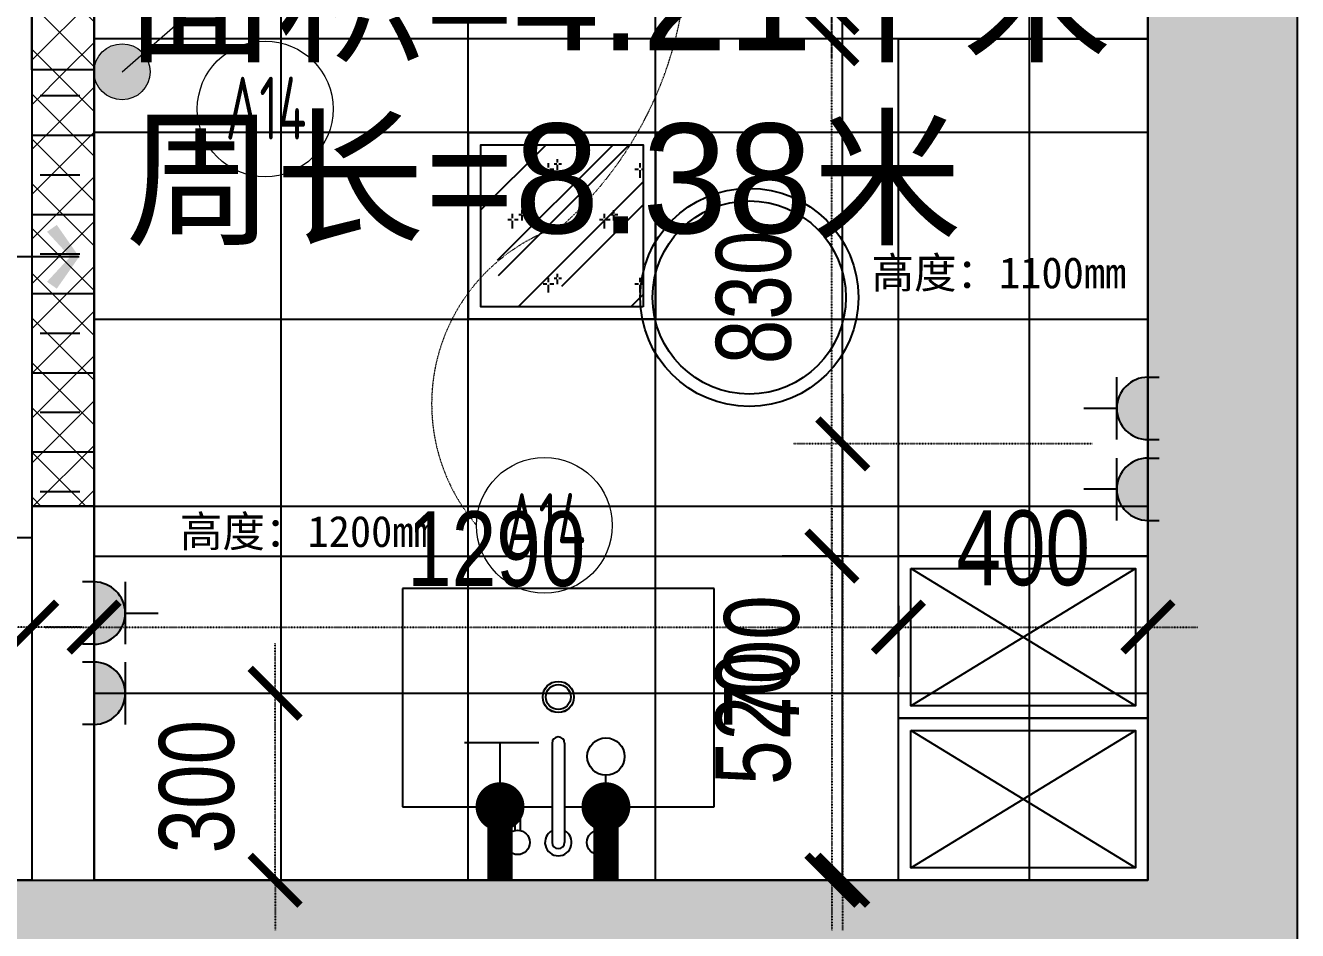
# Model space of a CAD drawing. Header units: millimetres. Extents: x -23568 to 99064, y -162914 to -58422.
# Drawn here: x 30837 to 32877, y -155327 to -153875 of the extents above; entities that cross this region are included whole.
import ezdxf
from ezdxf.enums import TextEntityAlignment as Align

# ---------------------------------------------------------------- set-up
doc = ezdxf.new("R2010")
doc.units = ezdxf.units.MM
doc.header["$LTSCALE"] = 0.01
doc.linetypes.add('ACAD_ISO03W100', pattern=[30, 12, -18])
for name, color, linetype in [('09-天花灯具', 53, 'Continuous'), ('FC-【地面材质】', 250, 'Continuous'), ('FF-FURN【平面家具】', 51, 'Continuous'), ('layer 1', 7, 'Continuous'), ('LG-【灯具】', 22, 'Continuous'), ('M-【门】', 63, 'Continuous'), ('RC-FIN【天花造型】', 30, 'Continuous'), ('X▲【插座定位】', 30, 'Continuous'), ('布局图框', 1, 'Continuous'), ('水路图', 126, 'Continuous'), ('给排水', 251, 'Continuous')]:
    doc.layers.add(name, color=color, linetype=linetype)
for name, color, linetype, lineweight in [('FF-Dim【平面家具尺】', 44, 'Continuous', 0), ('Q◆【 新建墙体填充】', 51, 'Continuous', 0), ('X▲【平面开关】', 31, 'Continuous', 0)]:
    doc.layers.add(name, color=color, linetype=linetype, lineweight=lineweight)
doc.styles.add('CCD_DIM', font='ARCHS.SHX', dxfattribs={"width": 0.7})
doc.styles.add('DIM_FONT', font='SIMPLEX.shx', dxfattribs={"width": 0.8})
doc.styles.get("Standard").update_dxf_attribs({"font": 'arial.ttf'})
doc.styles.add('宋体', font='')
doc.styles.add('尺寸', font='')
doc.styles.add('英文字体', font='stylu.ttf', dxfattribs={"width": 0.8})
doc.styles.get('宋体').set_extended_font_data('SimSun')
doc.styles.get('尺寸').set_extended_font_data('SimSun')
doc.dimstyles.new('t-60', dxfattribs={"dimscale": 80, "dimtxt": 2.3, "dimasz": 1, "dimexe": 1, "dimexo": 1, "dimgap": 0.5, "dimtad": 0, "dimdec": 0, "dimrnd": 5, "dimzin": 0, "dimdsep": 46, "dimtxsty": '英文字体', "dimblk": 'ARCHTICK', "dimcen": 0.09, "dimdle": 1, "dimclrd": 8, "dimclre": 8, "dimclrt": 2, "dimadec": 0, "dimazin": 0, "dimtfac": 1, "dimtdec": 0, "dimtix": 1, "dimtmove": 2, "dimatfit": 2, "dimldrblk": 'DOT', "dimfxl": 0, "dimtvp": 1, "dimtolj": 1, "dimtzin": 0, "dimarcsym": 0})
doc.dimstyles.new('尺寸标注1：60', dxfattribs={"dimscale": 60, "dimtxt": 2, "dimasz": 1, "dimexe": 2, "dimexo": 2, "dimgap": 0.6, "dimtad": 1, "dimdec": 0, "dimdsep": 46, "dimtxsty": '宋体', "dimblk": 'WS-cj', "dimcen": 1, "dimclrd": 44, "dimclre": 44, "dimclrt": 2, "dimadec": 0, "dimazin": 2, "dimtfac": 1, "dimtdec": 4, "dimtix": 1, "dimtmove": 2, "dimatfit": 3, "dimldrblk": 'CCD_Leader_Arrow', "dimfxl": 0, "dimtolj": 1, "dimarcsym": 0})
pattern_1 = [(0, (30947.48, -155246.16), (0, 300), []), (90, (30947.48, -155246.16), (-300, 2e-14), [])]

# ---------------------------------------------------------------- blocks, each defined once
blk = doc.blocks.new('werrrrrr')
at = {"color": 4}
for p, q in [((79297.3, -104523.9), (78947.3, -104523.9)), ((78947.3, -104523.9), (78947.3, -105023.9)), ((79297.3, -104758.9), (79297.3, -104523.9)), ((79335.4, -104704.6), (79304.7, -104704.6)), ((79304.7, -104704.6), (79304.7, -104712.8)), ((79304.7, -104712.8), (79335.4, -104712.8)), ((79195.2, -104763.9), (79354.5, -104763.9)), ((79297.3, -104763.9), (79297.3, -104758.9)), ((79195.2, -104783.9), (79354.5, -104783.9)), ((79297.3, -105023.9), (79297.3, -104783.9)), ((79304.7, -104843.2), (79304.7, -104834.9)), ((79304.7, -104834.9), (79335.4, -104834.9)), ((79335.4, -104843.2), (79304.7, -104843.2)), ((78947.3, -105023.9), (79297.3, -105023.9))]:
    blk.add_line(p, q, dxfattribs=at)
for centre, radius in [((79354.5, -104708.7), 19.5), ((79121.2, -104773.9), 25), ((79121.2, -104773.9), 20), ((79354.5, -104839), 19.5)]:
    blk.add_circle(centre, radius, dxfattribs=at)
for centre, radius, start, end in [((79354.5, -104773.9), 21.4, 207.8021, 152.1979), ((79195.2, -104773.9), 10, 90, 270), ((79354.5, -104773.9), 10, 270, 90)]:
    blk.add_arc(centre, radius, start, end, dxfattribs=at)
blk = doc.blocks.new('_ArchTick')
at = {"color": 0, "linetype": 'ByBlock', "const_width": 0.15}
blk.add_lwpolyline([(-0.5, -0.5), (0.5, 0.5)], dxfattribs=at)
blk = doc.blocks.new('*D549')
at = {"layer": 'Defpoints', "color": 0, "transparency": 16777216}
for p in [(30847.5, -153666.2), (30620.8, -153946.2), (30847.5, -153946.2)]:
    blk.add_point(p, dxfattribs=at)
at = {"layer": 'Q◆【 新建墙体填充】', "color": 8, "linetype": 'ACAD_ISO03W100', "lineweight": -2, "transparency": 16777216}
for p, q in [((30620.8, -153666.2), (30620.8, -153586.2)), ((30620.8, -153666.2), (30620.8, -153946.2)), ((30620.8, -153946.2), (30620.8, -154026.2))]:
    blk.add_line(p, q, dxfattribs=at)
at = {"layer": 'Q◆【 新建墙体填充】', "color": 8, "lineweight": -2, "transparency": 16777216}
for p, q in [((30767.5, -153666.2), (30540.8, -153666.2)), ((30767.5, -153946.2), (30540.8, -153946.2))]:
    blk.add_line(p, q, dxfattribs=at)
at = {"layer": 'Q◆【 新建墙体填充】', "color": 8, "lineweight": -2, "transparency": 16777216, "xscale": 80, "yscale": 80, "zscale": 80}
for p, rotation in [((30620.8, -153666.2), 270), ((30620.8, -153946.2), 90)]:
    blk.add_blockref('_ArchTick', p, dxfattribs=dict(at, rotation=rotation))
at = {"layer": 'Q◆【 新建墙体填充】', "color": 2, "transparency": 16777216, "insert": (30495.8, -153806.2), "char_height": 120, "attachment_point": 5, "rotation": 90, "style": '英文字体'}
blk.add_mtext('\\A1;280', dxfattribs=at)
blk = doc.blocks.new('_DOT')
at = {"color": 0, "linetype": 'ByBlock'}
blk.add_line((-0.5, 0), (-1, 0), dxfattribs=at)
at = {"color": 0, "linetype": 'ByBlock', "const_width": 0.5}
blk.add_lwpolyline([(-0.25, 0, 1), (0.25, 0, 1)], format="xyb", close=True, dxfattribs=at)
blk = doc.blocks.new('*D550')
at = {"layer": 'Defpoints', "color": 0, "transparency": 16777216}
for p in [(30847.5, -154646.2), (30620.8, -155246.2), (30847.5, -155246.2)]:
    blk.add_point(p, dxfattribs=at)
at = {"layer": 'Q◆【 新建墙体填充】', "color": 8, "linetype": 'ACAD_ISO03W100', "lineweight": -2, "transparency": 16777216}
blk.add_line((30620.8, -154566.2), (30620.8, -155326.2), dxfattribs=at)
at = {"layer": 'Q◆【 新建墙体填充】', "color": 8, "lineweight": -2, "transparency": 16777216}
for p, q in [((30767.5, -154646.2), (30540.8, -154646.2)), ((30767.5, -155246.2), (30540.8, -155246.2))]:
    blk.add_line(p, q, dxfattribs=at)
at = {"layer": 'Q◆【 新建墙体填充】', "color": 8, "lineweight": -2, "transparency": 16777216, "xscale": 80, "yscale": 80, "zscale": 80}
for p, rotation in [((30620.8, -154646.2), 90), ((30620.8, -155246.2), 270)]:
    blk.add_blockref('_ArchTick', p, dxfattribs=dict(at, rotation=rotation))
at = {"layer": 'Q◆【 新建墙体填充】', "color": 2, "transparency": 16777216, "insert": (30495.5, -154946.2), "char_height": 120, "attachment_point": 5, "rotation": 90, "style": '英文字体'}
blk.add_mtext('\\A1;600', dxfattribs=at)
blk = doc.blocks.new('CCD_Leader_Arrow')
at = {"color": 50, "linetype": 'ByBlock'}
blk.add_line((0, 0), (-1, 0), dxfattribs=at)
for points in [[(-0.859, 0.668), (-0.597, 0.852), (-0.24, 0), (0, 0)], [(-0.859, -0.668), (-0.597, -0.852), (-0.24, 0), (0, 0)]]:
    blk.add_solid(points, dxfattribs=at)
blk = doc.blocks.new('WS-cj')
blk.add_hatch(color=2).paths.add_polyline_path([(0.588, 0.818), (-0.818, -0.588), (-0.588, -0.818), (0.818, 0.588)])
at = {"color": 2, "linetype": 'ByBlock', "lineweight": 0}
for p, q in [((-1.1, 0), (0, 0)), ((0, 0), (1.1, 0))]:
    blk.add_line(p, q, dxfattribs=at)
at = {"color": 2}
blk.add_lwpolyline([(0.588, 0.818), (-0.818, -0.588), (-0.588, -0.818), (0.818, 0.588)], close=True, dxfattribs=at)
blk = doc.blocks.new('*D587')
at = {"layer": 'Defpoints', "color": 0, "transparency": 16777216}
for p in [(28947.5, -154696.2), (30847.5, -154696.2), (28947.5, -154840)]:
    blk.add_point(p, dxfattribs=at)
at = {"layer": 'FF-Dim【平面家具尺】', "color": 8, "lineweight": -2, "transparency": 16777216}
for p, q in [((28947.5, -154776.2), (28947.5, -154920)), ((30847.5, -154776.2), (30847.5, -154920))]:
    blk.add_line(p, q, dxfattribs=at)
at = {"layer": 'FF-Dim【平面家具尺】', "color": 8, "linetype": 'ACAD_ISO03W100', "lineweight": -2, "transparency": 16777216}
blk.add_line((30927.5, -154840), (28867.5, -154840), dxfattribs=at)
at = {"layer": 'FF-Dim【平面家具尺】', "color": 8, "lineweight": -2, "transparency": 16777216, "xscale": 80, "yscale": 80, "zscale": 80, "rotation": 180}
blk.add_blockref('_ArchTick', (28947.5, -154840), dxfattribs=at)
at = {"layer": 'FF-Dim【平面家具尺】', "color": 8, "lineweight": -2, "transparency": 16777216, "xscale": 80, "yscale": 80, "zscale": 80}
blk.add_blockref('_ArchTick', (30847.5, -154840), dxfattribs=at)
at = {"layer": 'FF-Dim【平面家具尺】', "color": 2, "transparency": 16777216, "insert": (29897.5, -154715.2), "char_height": 120, "attachment_point": 5, "style": '英文字体'}
blk.add_mtext('\\A1;1900', dxfattribs=at)
blk = doc.blocks.new('*D594')
at = {"layer": 'Defpoints', "color": 0, "transparency": 16777216}
for p in [(30947.5, -154726.2), (32237.5, -154726.2), (32237.5, -154840)]:
    blk.add_point(p, dxfattribs=at)
at = {"layer": 'FF-Dim【平面家具尺】', "color": 8, "lineweight": -2, "transparency": 16777216}
for p, q in [((30947.5, -154806.2), (30947.5, -154920)), ((32237.5, -154806.2), (32237.5, -154920))]:
    blk.add_line(p, q, dxfattribs=at)
at = {"layer": 'FF-Dim【平面家具尺】', "color": 8, "linetype": 'ACAD_ISO03W100', "lineweight": -2, "transparency": 16777216}
blk.add_line((30867.5, -154840), (32317.5, -154840), dxfattribs=at)
at = {"layer": 'FF-Dim【平面家具尺】', "color": 8, "lineweight": -2, "transparency": 16777216, "xscale": 80, "yscale": 80, "zscale": 80, "rotation": 180}
blk.add_blockref('_ArchTick', (30947.5, -154840), dxfattribs=at)
at = {"layer": 'FF-Dim【平面家具尺】', "color": 8, "lineweight": -2, "transparency": 16777216, "xscale": 80, "yscale": 80, "zscale": 80}
blk.add_blockref('_ArchTick', (32237.5, -154840), dxfattribs=at)
at = {"layer": 'FF-Dim【平面家具尺】', "color": 2, "transparency": 16777216, "insert": (31592.5, -154715.2), "char_height": 120, "attachment_point": 5, "style": '英文字体'}
blk.add_mtext('\\A1;1290', dxfattribs=at)
blk = doc.blocks.new('*D595')
at = {"layer": 'Defpoints', "color": 0, "transparency": 16777216}
for p in [(32237.5, -154726.2), (32637.5, -154726.2), (32637.5, -154840)]:
    blk.add_point(p, dxfattribs=at)
at = {"layer": 'FF-Dim【平面家具尺】', "color": 8, "lineweight": -2, "transparency": 16777216}
for p, q in [((32237.5, -154806.2), (32237.5, -154920)), ((32637.5, -154806.2), (32637.5, -154920))]:
    blk.add_line(p, q, dxfattribs=at)
at = {"layer": 'FF-Dim【平面家具尺】', "color": 8, "linetype": 'ACAD_ISO03W100', "lineweight": -2, "transparency": 16777216}
blk.add_line((32157.5, -154840), (32717.5, -154840), dxfattribs=at)
at = {"layer": 'FF-Dim【平面家具尺】', "color": 8, "lineweight": -2, "transparency": 16777216, "xscale": 80, "yscale": 80, "zscale": 80, "rotation": 180}
blk.add_blockref('_ArchTick', (32237.5, -154840), dxfattribs=at)
at = {"layer": 'FF-Dim【平面家具尺】', "color": 8, "lineweight": -2, "transparency": 16777216, "xscale": 80, "yscale": 80, "zscale": 80}
blk.add_blockref('_ArchTick', (32637.5, -154840), dxfattribs=at)
at = {"layer": 'FF-Dim【平面家具尺】', "color": 2, "transparency": 16777216, "insert": (32437.5, -154713.8), "char_height": 120, "attachment_point": 5, "style": '英文字体'}
blk.add_mtext('\\A1;400', dxfattribs=at)
blk = doc.blocks.new('*D596')
at = {"layer": 'Defpoints', "color": 0, "transparency": 16777216}
for p in [(32237.5, -154726.2), (32130.8, -155246.2), (32237.5, -155246.2)]:
    blk.add_point(p, dxfattribs=at)
at = {"layer": 'FF-Dim【平面家具尺】', "color": 8, "linetype": 'ACAD_ISO03W100', "lineweight": -2, "transparency": 16777216}
blk.add_line((32130.8, -154646.2), (32130.8, -155326.2), dxfattribs=at)
at = {"layer": 'FF-Dim【平面家具尺】', "color": 8, "lineweight": -2, "transparency": 16777216}
for p, q in [((32157.5, -154726.2), (32050.8, -154726.2)), ((32157.5, -155246.2), (32050.8, -155246.2))]:
    blk.add_line(p, q, dxfattribs=at)
at = {"layer": 'FF-Dim【平面家具尺】', "color": 8, "lineweight": -2, "transparency": 16777216, "xscale": 80, "yscale": 80, "zscale": 80}
for p, rotation in [((32130.8, -154726.2), 90), ((32130.8, -155246.2), 270)]:
    blk.add_blockref('_ArchTick', p, dxfattribs=dict(at, rotation=rotation))
at = {"layer": 'FF-Dim【平面家具尺】', "color": 2, "transparency": 16777216, "insert": (32004.7, -154986.2), "char_height": 120, "attachment_point": 5, "rotation": 90, "style": '英文字体'}
blk.add_mtext('\\A1;520', dxfattribs=at)
blk = doc.blocks.new('*D597')
at = {"layer": 'Defpoints', "color": 0, "transparency": 16777216}
for p in [(32130.8, -153896.2), (32237.5, -153896.2), (32237.5, -154726.2)]:
    blk.add_point(p, dxfattribs=at)
at = {"layer": 'FF-Dim【平面家具尺】', "color": 8, "linetype": 'ACAD_ISO03W100', "lineweight": -2, "transparency": 16777216}
blk.add_line((32130.8, -154806.2), (32130.8, -153816.2), dxfattribs=at)
at = {"layer": 'FF-Dim【平面家具尺】', "color": 8, "lineweight": -2, "transparency": 16777216}
for p, q in [((32157.5, -153896.2), (32050.8, -153896.2)), ((32157.5, -154726.2), (32050.8, -154726.2))]:
    blk.add_line(p, q, dxfattribs=at)
at = {"layer": 'FF-Dim【平面家具尺】', "color": 8, "lineweight": -2, "transparency": 16777216, "xscale": 80, "yscale": 80, "zscale": 80}
for p, rotation in [((32130.8, -153896.2), 90), ((32130.8, -154726.2), 270)]:
    blk.add_blockref('_ArchTick', p, dxfattribs=dict(at, rotation=rotation))
at = {"layer": 'FF-Dim【平面家具尺】', "color": 2, "transparency": 16777216, "insert": (32005.6, -154311.2), "char_height": 120, "attachment_point": 5, "rotation": 90, "style": '英文字体'}
blk.add_mtext('\\A1;830', dxfattribs=at)
blk = doc.blocks.new('*D598')
at = {"layer": 'Defpoints', "color": 0, "transparency": 16777216}
for p in [(31968.4, -152746.2), (32130.8, -152746.2), (31968.4, -153846.2)]:
    blk.add_point(p, dxfattribs=at)
at = {"layer": 'FF-Dim【平面家具尺】', "color": 8, "linetype": 'ACAD_ISO03W100', "lineweight": -2, "transparency": 16777216}
blk.add_line((32130.8, -153926.2), (32130.8, -152666.2), dxfattribs=at)
at = {"layer": 'FF-Dim【平面家具尺】', "color": 8, "lineweight": -2, "transparency": 16777216}
for p, q in [((32048.4, -152746.2), (32210.8, -152746.2)), ((32048.4, -153846.2), (32210.8, -153846.2))]:
    blk.add_line(p, q, dxfattribs=at)
at = {"layer": 'FF-Dim【平面家具尺】', "color": 8, "lineweight": -2, "transparency": 16777216, "xscale": 80, "yscale": 80, "zscale": 80}
for p, rotation in [((32130.8, -152746.2), 90), ((32130.8, -153846.2), 270)]:
    blk.add_blockref('_ArchTick', p, dxfattribs=dict(at, rotation=rotation))
at = {"layer": 'FF-Dim【平面家具尺】', "color": 2, "transparency": 16777216, "insert": (32006.5, -153296.2), "char_height": 120, "attachment_point": 5, "rotation": 90, "style": '英文字体'}
blk.add_mtext('\\A1;1100', dxfattribs=at)
blk = doc.blocks.new('ADFADAW')
at = {"layer": 'Defpoints'}
h = blk.add_hatch(color=251, dxfattribs=at)
h.dxf.hatch_style = 1
h.paths.add_polyline_path([(22067.5, -166462.6), (21407.5, -166462.6), (21407.5, -171702.6), (21627.5, -171702.6), (21697.5, -171702.6), (21697.5, -167912.6), (22067.5, -167912.6)])
h.paths.add_polyline_path([(27427.5, -167912.6), (27687.5, -167912.6), (27687.5, -170562.6), (28037.5, -170562.6), (28037.5, -167312.6), (28037.5, -166702.6), (27427.5, -166702.6)])
h.paths.add_polyline_path([(30847.5, -167312.6), (30847.5, -169162.6), (31027.5, -169162.6), (31027.5, -166462.6), (30447.5, -166462.6), (30447.5, -166702.6), (30447.5, -167312.6)])
h.paths.add_polyline_path([(32877.5, -171702.6), (32877.5, -168722.6), (32477.5, -168722.6), (32477.5, -168962.6), (32637.5, -168962.6), (32637.5, -171462.6), (29557.5, -171462.6), (29557.5, -174282.6), (29797.5, -174282.6), (29797.5, -171702.6)])
h.paths.add_polyline_path([(28037.5, -172742.6), (27687.5, -172742.6), (27687.5, -175132.6), (28037.5, -175132.6)])
h.paths.add_polyline_path([(19547.5, -175182.6), (20787.5, -175182.6), (20787.5, -174942.6), (19787.5, -174942.6), (19787.5, -171702.6), (19787.5, -171462.6), (19547.5, -171462.6)])
at = {"layer": 'Defpoints', "color": 251}
for p, q in [((32877.5, -171702.6), (32877.5, -168722.6)), ((32637.5, -171462.6), (32637.5, -168962.6)), ((30847.5, -170162.6), (30847.5, -169162.6)), ((30947.5, -169162.6), (30947.5, -170162.6)), ((32637.5, -170112.6), (30947.5, -170112.6)), ((32237.5, -170112.6), (32637.5, -170112.6)), ((32237.5, -170942.6), (32237.5, -170112.6)), ((32637.5, -170112.6), (32637.5, -170942.6)), ((30947.5, -170162.6), (30847.5, -170162.6)), ((30947.5, -170162.6), (30847.5, -170162.6)), ((30847.5, -170162.6), (30847.5, -170862.6)), ((30947.5, -170862.6), (30947.5, -170162.6)), ((30947.5, -170862.6), (30847.5, -170862.6)), ((30847.5, -170862.6), (30847.5, -171462.6)), ((30847.5, -170862.6), (30947.5, -170862.6)), ((30947.5, -170862.6), (30947.5, -171462.6)), ((28947.5, -170912.6), (30847.5, -170912.6)), ((30847.5, -170912.6), (30847.5, -171462.6)), ((30947.5, -170942.6), (32637.5, -170942.6)), ((30947.5, -171462.6), (30947.5, -170942.6)), ((32637.5, -170942.6), (32237.5, -170942.6)), ((32237.5, -170942.6), (32637.5, -170942.6)), ((32237.5, -171202.6), (32237.5, -170942.6)), ((32637.5, -170942.6), (32637.5, -171462.6)), ((32637.5, -170942.6), (32637.5, -171202.6)), ((32257.5, -170962.6), (32617.5, -170962.6)), ((32257.5, -171182.6), (32257.5, -170962.6)), ((32257.5, -171182.6), (32617.5, -170962.6)), ((32617.5, -171182.6), (32257.5, -170962.6)), ((32617.5, -170962.6), (32617.5, -171182.6)), ((31942, -170994.7), (31442, -170994.7)), ((31442, -170994.7), (31442, -171344.7)), ((31942, -171344.7), (31942, -170994.7)), ((32617.5, -171182.6), (32257.5, -171182.6)), ((32237.5, -171202.6), (32637.5, -171202.6)), ((32237.5, -171462.6), (32237.5, -171202.6)), ((32637.5, -171202.6), (32237.5, -171202.6)), ((32637.5, -171202.6), (32637.5, -171462.6)), ((32257.5, -171222.6), (32617.5, -171222.6)), ((32257.5, -171442.6), (32257.5, -171222.6)), ((32257.5, -171442.6), (32617.5, -171222.6)), ((32617.5, -171442.6), (32257.5, -171222.6)), ((32617.5, -171222.6), (32617.5, -171442.6)), ((31682, -171242.6), (31682, -171402)), ((31702, -171242.6), (31702, -171402)), ((31442, -171344.7), (31682, -171344.7)), ((31622.7, -171382.9), (31622.7, -171352.2)), ((31622.7, -171352.2), (31631, -171352.2)), ((31631, -171352.2), (31631, -171382.9)), ((31702, -171344.7), (31707, -171344.7)), ((31707, -171344.7), (31942, -171344.7)), ((31761.3, -171352.2), (31753.1, -171352.2)), ((31753.1, -171352.2), (31753.1, -171382.9)), ((31761.3, -171382.9), (31761.3, -171352.2)), ((32617.5, -171442.6), (32257.5, -171442.6)), ((30847.5, -171462.6), (28947.5, -171462.6)), ((29557.5, -171462.6), (32637.5, -171462.6)), ((32637.5, -171462.6), (30947.5, -171462.6)), ((32637.5, -171462.6), (32237.5, -171462.6))]:
    blk.add_line(p, q, dxfattribs=at)
for centre, radius in [((31998.2, -170527.6), 175), ((31998.2, -170527.6), 155), ((31692, -171168.6), 25), ((31692, -171168.6), 20), ((31626.8, -171402), 19.5), ((31757.2, -171402), 19.5)]:
    blk.add_circle(centre, radius, dxfattribs=at)
for centre, radius, start, end in [((31692, -171242.6), 10, 0, 180), ((31692, -171402), 21.4, 117.8021, 62.1979), ((31692, -171402), 10, 180, 0)]:
    blk.add_arc(centre, radius, start, end, dxfattribs=at)
at = {"layer": 'Defpoints', "color": 251, "linetype": 'ByBlock', "style": 'DIM_FONT', "width": 0.8, "flags": 9}
for tag, p, rotation in [('XSIZE', (30947.5, -169789.4), 90), ('YSIZE', (30947.5, -169789.4), 90), ('XSIZE', (28643.3, -174042.6), 180), ('YSIZE', (28643.3, -174042.6), 180)]:
    blk.add_attdef(tag, p, '', height=0.457, rotation=rotation, dxfattribs=at)
blk = doc.blocks.new('快定义04049270')
h = blk.add_hatch()
h.set_pattern_fill('AR-RROOF', color=250, scale=5.990295, angle=45, double=1)
h.set_pattern_definition([(45, (-45042.7, 216572.76), (129.10652, 344.28405), [2282.3024, -304.307, 760.7675, -152.1535]), (45, (-44953.4, 216769.65), (-250.68182, 35.5043), [456.4605, -50.21065, 912.92095, -114.1151]), (45, (-45080.35, 216718), (487.37711, 631.546054), [1217.22793, -213.0149, 608.61397, -152.1535])])
h.paths.add_polyline_path([(280, 280), (20, 280), (20, 152.8, -0.043804), (40.7, 116.5, -0.230648), (32.4, 20), (280, 20)])
h = blk.add_hatch()
h.set_pattern_fill('镜面闪光', color=250, scale=73.539105, style=0, double=1, pattern_type=2)
h.set_pattern_definition([(90, (-44936.94, 216725.96), (-147.07821, 9e-15), [5.25279, -178.59497]), (90, (-44936.94, 216714.58), (-147.07821, 9e-15), [7.87919, -175.96857]), (0, (-44934.84, 216724.21), (0, 183.84776), [4.20223, -142.87597]), (0, (-44942.54, 216724.21), (0, 183.84776), [4.20223, -142.87597]), (90, (-44951.65, 216718.09), (-147.07821, 9e-15), [7.00372, -176.84404]), (90, (-44951.65, 216701.45), (-147.07821, 9e-15), [12.25652, -171.59124]), (0, (-44949.55, 216715.46), (0, 183.84776), [6.30335, -140.77486]), (0, (-44960.05, 216715.46), (0, 183.84776), [5.60298, -141.47523]), (90, (-44993.67, 216644.55), (-147.07821, 9e-15), [5.25279, -178.59497]), (90, (-44993.67, 216633.16), (-147.07821, 9e-15), [8.75466, -175.0931]), (0, (-44992.27, 216642.8), (0, 183.84776), [4.90261, -142.1756]), (0, (-44999.27, 216642.8), (0, 183.84776), [4.20223, -142.87597]), (90, (-45009.08, 216636.67), (-147.07821, 9e-15), [7.00372, -176.84404]), (90, (-45009.08, 216620.03), (-147.07821, 9e-15), [12.25652, -171.59124]), (0, (-45006.28, 216634.92), (0, 183.84776), [6.30335, -140.77486]), (0, (-45016.78, 216634.92), (0, 183.84776), [5.60298, -141.47523])])
h.paths.add_polyline_path([(280, 280), (20, 280), (20, 152.8, -0.043804), (40.7, 116.5, -0.230648), (32.4, 20), (280, 20)])
at = {"color": 1}
blk.add_lwpolyline([(280, 20), (20, 20), (20, 280), (280, 280)], close=True, dxfattribs=at)
at = {"layer": 'LG-【灯具】', "color": 30}
blk.add_lwpolyline([(300, 0), (0, 0), (0, 300), (300, 300)], close=True, dxfattribs=at)
blk = doc.blocks.new('*U159')
blk.add_hatch(color=0).paths.add_polyline_path([(-0.6, 0, 1), (0.6, 0, 1)])
for p, q in [((0, 0), (2.121, 2.121)), ((2.121, 2.121), (2.687, 1.556))]:
    blk.add_line(p, q)
blk.add_circle((0, 0), 0.6)
blk = doc.blocks.new('A$C0D393392')
blk.add_hatch(color=0).paths.add_polyline_path([(148, 27.1, 1), (0, 27.1)])
for p, q in [((74, 101.1), (74, 179.5)), ((0, 101.1), (148, 101.1)), ((0, 27.1), (148, 27.1)), ((0, 27.1), (0, 0)), ((148, 27.1), (148, 0))]:
    blk.add_line(p, q)
blk.add_arc((74, 27.1), 74, 0, 180)
blk = doc.blocks.new('*D681')
at = {"layer": 'Defpoints', "color": 0, "linetype": 'ACAD_ISO03W100', "lineweight": 100, "transparency": 16777216}
for p in [(30947.5, -154946.2), (31237.8, -154946.2), (30947.5, -155246.2)]:
    blk.add_point(p, dxfattribs=at)
at = {"layer": 'X▲【插座定位】', "color": 8, "linetype": 'ACAD_ISO03W100', "lineweight": -2, "transparency": 16777216}
for p, q in [((31237.8, -154946.2), (31237.8, -154866.2)), ((31027.5, -154946.2), (31317.8, -154946.2)), ((31237.8, -155246.2), (31237.8, -154946.2)), ((31027.5, -155246.2), (31317.8, -155246.2)), ((31237.8, -155246.2), (31237.8, -155326.2))]:
    blk.add_line(p, q, dxfattribs=at)
at = {"layer": 'X▲【插座定位】', "color": 8, "linetype": 'ACAD_ISO03W100', "lineweight": -2, "transparency": 16777216, "xscale": 80, "yscale": 80, "zscale": 80}
for p, rotation in [((31237.8, -154946.2), 270), ((31237.8, -155246.2), 90)]:
    blk.add_blockref('_ArchTick', p, dxfattribs=dict(at, rotation=rotation))
at = {"layer": 'X▲【插座定位】', "color": 2, "linetype": 'ACAD_ISO03W100', "lineweight": 100, "transparency": 16777216, "insert": (31112.6, -155096.2), "char_height": 120, "attachment_point": 5, "rotation": 90, "style": '英文字体'}
blk.add_mtext('\\A1;300', dxfattribs=at)
blk = doc.blocks.new('*D682')
at = {"layer": 'Defpoints', "color": 0, "linetype": 'ACAD_ISO03W100', "lineweight": 100, "transparency": 16777216}
for p in [(32148.2, -154546.2), (32637.5, -154546.2), (32637.5, -155246.2)]:
    blk.add_point(p, dxfattribs=at)
at = {"layer": 'X▲【插座定位】', "color": 8, "linetype": 'ACAD_ISO03W100', "lineweight": -2, "transparency": 16777216}
for p, q in [((32148.2, -155326.2), (32148.2, -154466.2)), ((32548.2, -154546.2), (32068.2, -154546.2)), ((32548.2, -155246.2), (32068.2, -155246.2))]:
    blk.add_line(p, q, dxfattribs=at)
at = {"layer": 'X▲【插座定位】', "color": 8, "linetype": 'ACAD_ISO03W100', "lineweight": -2, "transparency": 16777216, "xscale": 80, "yscale": 80, "zscale": 80}
for p, rotation in [((32148.2, -154546.2), 90), ((32148.2, -155246.2), 270)]:
    blk.add_blockref('_ArchTick', p, dxfattribs=dict(at, rotation=rotation))
at = {"layer": 'X▲【插座定位】', "color": 2, "linetype": 'ACAD_ISO03W100', "lineweight": 100, "transparency": 16777216, "insert": (32018.7, -154896.2), "char_height": 120, "attachment_point": 5, "rotation": 90, "style": '英文字体'}
blk.add_mtext('\\A1;700', dxfattribs=at)
blk = doc.blocks.new('jjjjj')
at = {"layer": '水路图', "color": 3, "ltscale": 0.5}
for p, q in [((-38677.7, -531850.4), (-38836.8, -531850.4)), ((-38760.9, -531987.3), (-38760.9, -531850.4)), ((-38760.9, -531987.3), (-38760.9, -532144.6))]:
    blk.add_line(p, q, dxfattribs=at)
at = {"layer": '水路图', "color": 3, "ltscale": 0.5, "const_width": 54}
blk.add_lwpolyline([(-38735.6, -531987.3, 1), (-38786.2, -531987.3, 1)], format="xyb", close=True, dxfattribs=at)
blk.add_lwpolyline([(-38760.9, -531987.3), (-38760.9, -532144.6)], dxfattribs=at)
at = {"layer": '水路图', "color": 3, "ltscale": 0.5}
for start, end in [(360, 180), (180, 360)]:
    blk.add_arc((-38760.9, -531987.3), 25.3, start, end, dxfattribs=at)
blk = doc.blocks.new('sfsdf')
at = {"layer": '水路图', "color": 3, "ltscale": 0.5}
blk.add_line((-38760.9, -532531.2), (-38760.9, -532463.8), dxfattribs=at)
at = {"layer": '水路图', "color": 3, "ltscale": 0.5, "const_width": 54}
blk.add_lwpolyline([(-38735.6, -532531.2, 1), (-38786.2, -532531.2, 1)], format="xyb", close=True, dxfattribs=at)
blk.add_lwpolyline([(-38760.9, -532531.2), (-38760.9, -532688.5)], dxfattribs=at)
at = {"layer": '水路图', "color": 3, "ltscale": 0.2}
blk.add_circle((-38760.9, -532423.9), 39.9, dxfattribs=at)
blk = doc.blocks.new('SAEFSEFSF')
at = {"layer": 'layer 1'}
h = blk.add_hatch(color=251, dxfattribs=at)
h.dxf.hatch_style = 1
h.paths.add_polyline_path([(22067.5, -166651.7), (21407.5, -166651.7), (21407.5, -171891.7), (21627.5, -171891.7), (21697.5, -171891.7), (21697.5, -168101.7), (22067.5, -168101.7)])
h.paths.add_polyline_path([(27427.5, -168101.7), (27687.5, -168101.7), (27687.5, -170751.7), (28037.5, -170751.7), (28037.5, -167501.7), (28037.5, -166891.7), (27427.5, -166891.7)])
h.paths.add_polyline_path([(30847.5, -167501.7), (30847.5, -169351.7), (31027.5, -169351.7), (31027.5, -166651.7), (30447.5, -166651.7), (30447.5, -166891.7), (30447.5, -167501.7)])
h.paths.add_polyline_path([(32877.5, -171891.7), (32877.5, -168911.7), (32477.5, -168911.7), (32477.5, -169151.7), (32637.5, -169151.7), (32637.5, -171651.7), (29557.5, -171651.7), (29557.5, -174471.7), (29797.5, -174471.7), (29797.5, -171891.7)])
h.paths.add_polyline_path([(28037.5, -172931.7), (27687.5, -172931.7), (27687.5, -175321.7), (28037.5, -175321.7)])
h.paths.add_polyline_path([(19547.5, -175371.7), (20787.5, -175371.7), (20787.5, -175131.7), (19787.5, -175131.7), (19787.5, -171891.7), (19787.5, -171651.7), (19547.5, -171651.7)])
at = {"layer": 'layer 1', "color": 251}
for p, q in [((32877.5, -171891.7), (32877.5, -168911.7)), ((32637.5, -171651.7), (32637.5, -169151.7)), ((30847.5, -170351.7), (30847.5, -169351.7)), ((30947.5, -169351.7), (30947.5, -170351.7)), ((32637.5, -170301.7), (30947.5, -170301.7)), ((32237.5, -170301.7), (32637.5, -170301.7)), ((32237.5, -171131.7), (32237.5, -170301.7)), ((32637.5, -170301.7), (32637.5, -171131.7)), ((30947.5, -170351.7), (30847.5, -170351.7)), ((30947.5, -170351.7), (30847.5, -170351.7)), ((30847.5, -170351.7), (30847.5, -171051.7)), ((30947.5, -171051.7), (30947.5, -170351.7)), ((30947.5, -171051.7), (30847.5, -171051.7)), ((30847.5, -171051.7), (30847.5, -171651.7)), ((30847.5, -171051.7), (30947.5, -171051.7)), ((30947.5, -171051.7), (30947.5, -171651.7)), ((28947.5, -171101.7), (30847.5, -171101.7)), ((30847.5, -171101.7), (30847.5, -171651.7)), ((30947.5, -171131.7), (32637.5, -171131.7)), ((30947.5, -171651.7), (30947.5, -171131.7)), ((32637.5, -171131.7), (32237.5, -171131.7)), ((32237.5, -171131.7), (32637.5, -171131.7)), ((32237.5, -171391.7), (32237.5, -171131.7)), ((32637.5, -171131.7), (32637.5, -171651.7)), ((32637.5, -171131.7), (32637.5, -171391.7)), ((32257.5, -171151.7), (32617.5, -171151.7)), ((32257.5, -171371.7), (32257.5, -171151.7)), ((32257.5, -171371.7), (32617.5, -171151.7)), ((32617.5, -171371.7), (32257.5, -171151.7)), ((32617.5, -171151.7), (32617.5, -171371.7)), ((31942, -171183.9), (31442, -171183.9)), ((31442, -171183.9), (31442, -171533.9)), ((31942, -171533.9), (31942, -171183.9)), ((32617.5, -171371.7), (32257.5, -171371.7)), ((32237.5, -171391.7), (32637.5, -171391.7)), ((32237.5, -171651.7), (32237.5, -171391.7)), ((32637.5, -171391.7), (32237.5, -171391.7)), ((32637.5, -171391.7), (32637.5, -171651.7)), ((32257.5, -171411.7), (32617.5, -171411.7)), ((32257.5, -171631.7), (32257.5, -171411.7)), ((32257.5, -171631.7), (32617.5, -171411.7)), ((32617.5, -171631.7), (32257.5, -171411.7)), ((32617.5, -171411.7), (32617.5, -171631.7)), ((31682, -171431.8), (31682, -171591.1)), ((31702, -171431.8), (31702, -171591.1)), ((31442, -171533.9), (31682, -171533.9)), ((31622.7, -171572.1), (31622.7, -171541.3)), ((31622.7, -171541.3), (31631, -171541.3)), ((31631, -171541.3), (31631, -171572.1)), ((31702, -171533.9), (31707, -171533.9)), ((31707, -171533.9), (31942, -171533.9)), ((31761.3, -171541.3), (31753.1, -171541.3)), ((31753.1, -171541.3), (31753.1, -171572.1)), ((31761.3, -171572.1), (31761.3, -171541.3)), ((32617.5, -171631.7), (32257.5, -171631.7)), ((30847.5, -171651.7), (28947.5, -171651.7)), ((29557.5, -171651.7), (32637.5, -171651.7)), ((32637.5, -171651.7), (30947.5, -171651.7)), ((32637.5, -171651.7), (32237.5, -171651.7))]:
    blk.add_line(p, q, dxfattribs=at)
for centre, radius in [((31998.2, -170716.7), 175), ((31998.2, -170716.7), 155), ((31692, -171357.8), 25), ((31692, -171357.8), 20), ((31626.8, -171591.1), 19.5), ((31757.2, -171591.1), 19.5)]:
    blk.add_circle(centre, radius, dxfattribs=at)
for centre, radius, start, end in [((31692, -171431.8), 10, 0, 180), ((31692, -171591.1), 21.4, 117.8021, 62.1979), ((31692, -171591.1), 10, 180, 0)]:
    blk.add_arc(centre, radius, start, end, dxfattribs=at)
at = {"layer": 'layer 1', "color": 251, "linetype": 'ByBlock', "style": 'DIM_FONT', "width": 0.8, "flags": 9}
for tag, p, rotation in [('XSIZE', (30947.5, -169978.6), 90), ('YSIZE', (30947.5, -169978.6), 90), ('XSIZE', (28643.3, -174231.7), 180), ('YSIZE', (28643.3, -174231.7), 180)]:
    blk.add_attdef(tag, p, '', height=0.457, rotation=rotation, dxfattribs=at)

msp = doc.modelspace()

# ---------------------------------------------------------------- hatches: boundary and pattern name
h = msp.add_hatch(color=8)
h.dxf.hatch_style = 1
h.paths.add_polyline_path([(22067.5, -150246.2), (21407.5, -150246.2), (21407.5, -155486.2), (21627.5, -155486.2), (21697.5, -155486.2), (21697.5, -151696.2), (22067.5, -151696.2)])
h.paths.add_polyline_path([(27427.5, -151696.2), (27687.5, -151696.2), (27687.5, -154346.2), (28037.5, -154346.2), (28037.5, -151096.2), (28037.5, -150486.2), (27427.5, -150486.2)])
h.paths.add_polyline_path([(30847.5, -151096.2), (30847.5, -152946.2), (31027.5, -152946.2), (31027.5, -150246.2), (30447.5, -150246.2), (30447.5, -150486.2), (30447.5, -151096.2)])
h.paths.add_polyline_path([(32877.5, -155486.2), (32877.5, -152506.2), (32477.5, -152506.2), (32477.5, -152746.2), (32637.5, -152746.2), (32637.5, -155246.2), (29557.5, -155246.2), (29557.5, -158066.2), (29797.5, -158066.2), (29797.5, -155486.2)])
h.paths.add_polyline_path([(28037.5, -156526.2), (27687.5, -156526.2), (27687.5, -158916.2), (28037.5, -158916.2)])
h.paths.add_polyline_path([(19547.5, -158966.2), (20787.5, -158966.2), (20787.5, -158726.2), (19787.5, -158726.2), (19787.5, -155486.2), (19787.5, -155246.2), (19547.5, -155246.2)])
at = {"layer": 'FC-【地面材质】'}
h = msp.add_hatch(dxfattribs=at)
h.set_pattern_fill('_USER', color=8, scale=300, double=1, pattern_type=0)
h.set_pattern_definition(pattern_1)
h.paths.add_polyline_path([(32637.5, -152746.2), (32477.5, -152746.2), (31187.5, -152746.2), (31027.5, -152746.2), (31027.5, -152946.2), (30947.5, -152946.2), (30947.5, -153946.2), (30947.5, -154646.2), (30947.5, -155246.2), (32637.5, -155246.2)])
h = msp.add_hatch(dxfattribs=at)
h.set_pattern_fill('BRASS', color=8, scale=20)
h.paths.add_polyline_path([(30947.5, -153946.2), (30847.5, -153946.2), (30847.5, -154646.2), (30947.5, -154646.2)])
at = {"layer": 'Q◆【 新建墙体填充】'}
h = msp.add_hatch(dxfattribs=at)
h.set_pattern_fill('ANSI37', color=51, scale=16, style=0)
h.paths.add_polyline_path([(30947.5, -153666.2), (30847.5, -153666.2), (30847.5, -153946.2), (30947.5, -153946.2)])
h = msp.add_hatch(dxfattribs=at)
h.set_pattern_fill('ANSI37', color=51, scale=16, style=0)
h.paths.add_polyline_path([(30947.5, -153946.2), (30847.5, -153946.2), (30847.5, -154646.2), (30947.5, -154646.2)])
at = {"layer": 'RC-FIN【天花造型】'}
h = msp.add_hatch(dxfattribs=at)
h.set_pattern_fill('_USER', color=251, scale=300, double=1, pattern_type=0)
h.set_pattern_definition(pattern_1)
h.paths.add_polyline_path([(32637.5, -152746.2), (31027.5, -152746.2), (31027.5, -152946.2), (30947.5, -152946.2), (30947.5, -155246.2), (32637.5, -155246.2)])

# ---------------------------------------------------------------- linework, layer by layer
for p, q in [((32877.5, -155486.2), (32877.5, -152506.2)), ((32637.5, -155246.2), (32637.5, -152746.2)), ((30847.5, -154646.2), (30847.5, -155246.2)), ((30947.5, -154646.2), (30947.5, -155246.2)), ((29557.5, -155246.2), (32637.5, -155246.2))]:
    msp.add_line(p, q)
msp.add_lwpolyline([(30847.5, -152946.2), (30947.5, -152946.2), (30947.5, -153946.2), (30847.5, -153946.2)], close=True)
at = {"color": 8}
msp.add_lwpolyline([(30947.5, -153946.2), (30847.5, -153946.2), (30847.5, -154646.2), (30947.5, -154646.2)], close=True, dxfattribs=at)
msp.add_lwpolyline([(30947.5, -154646.2), (30847.5, -154646.2)])
at = {"layer": 'FF-FURN【平面家具】', "color": 8}
for p, q in [((32257.5, -154966.2), (32617.5, -154746.2)), ((32617.5, -154966.2), (32257.5, -154746.2)), ((32257.5, -155226.2), (32617.5, -155006.2)), ((32617.5, -155226.2), (32257.5, -155006.2))]:
    msp.add_line(p, q, dxfattribs=at)
at = {"layer": 'FF-FURN【平面家具】', "color": 4}
for points in [[(32237.5, -153896.2), (32637.5, -153896.2), (32637.5, -154726.2), (32237.5, -154726.2)], [(28947.5, -154696.2), (30847.5, -154696.2), (30847.5, -155246.2), (28947.5, -155246.2)], [(30947.5, -154726.2), (32637.5, -154726.2), (32637.5, -155246.2), (30947.5, -155246.2)], [(32237.5, -154726.2), (32637.5, -154726.2), (32637.5, -154986.2), (32237.5, -154986.2)], [(32237.5, -154986.2), (32637.5, -154986.2), (32637.5, -155246.2), (32237.5, -155246.2)]]:
    msp.add_lwpolyline(points, close=True, dxfattribs=at)
at = {"layer": 'FF-FURN【平面家具】', "color": 8}
for points in [[(32257.5, -154746.2), (32617.5, -154746.2), (32617.5, -154966.2), (32257.5, -154966.2)], [(32257.5, -155006.2), (32617.5, -155006.2), (32617.5, -155226.2), (32257.5, -155226.2)]]:
    msp.add_lwpolyline(points, close=True, dxfattribs=at)
at = {"layer": 'FF-FURN【平面家具】', "color": 4}
msp.add_circle((31998.2, -154311.2), 175, dxfattribs=at)
at = {"layer": 'FF-FURN【平面家具】', "color": 8}
msp.add_circle((31998.2, -154311.2), 155, dxfattribs=at)
at = {"layer": 'M-【门】', "color": 8}
msp.add_line((32637.5, -153896.2), (30947.5, -153896.2), dxfattribs=at)
at = {"layer": 'RC-FIN【天花造型】'}
msp.add_lwpolyline([(31027.5, -152746.2), (32637.5, -152746.2), (32637.5, -155246.2), (30947.5, -155246.2), (30947.5, -152946.2), (31027.5, -152946.2), (31027.5, -152746.2)], dxfattribs=at)
at = {"layer": 'X▲【平面开关】', "color": 2}
for centre in [(31222, -154008.8), (31669.7, -154676.9)]:
    msp.add_circle(centre, 108.9, dxfattribs=at)
at = {"layer": 'X▲【平面开关】', "linetype": 'ACAD_ISO03W100', "ltscale": 3}
for centre, radius, start, end in [((31296.1, -153747.3), 602.6, 311.8303, 48.1878), ((31788.6, -154482), 299.7, 107.5986, 220.5544)]:
    msp.add_arc(centre, radius, start, end, dxfattribs=at)
at = {"layer": '布局图框'}
msp.add_lwpolyline([(28037.5, -150486.2), (30447.5, -150486.2), (30447.5, -151096.2), (30847.5, -151096.2), (30847.5, -155246.2), (27807.5, -155246.2), (27807.5, -154346.2), (28037.5, -154346.2), (28037.5, -150486.2)], dxfattribs=at)
msp.add_lwpolyline([(32637.5, -152746.2), (32477.5, -152746.2), (31187.5, -152746.2), (31027.5, -152746.2), (31027.5, -152946.2), (30947.5, -152946.2), (30947.5, -153946.2), (30947.5, -154646.2), (30947.5, -155246.2), (32637.5, -155246.2)], close=True, dxfattribs=at)

# ---------------------------------------------------------------- block references
at = {"layer": '09-天花灯具'}
msp.add_blockref('快定义04049270', (31548, -154346.3), dxfattribs=at)
at = {"layer": 'FF-FURN【平面家具】', "rotation": 269.9999999999994}
msp.add_blockref('werrrrrr', (136465.9, -75831.1), dxfattribs=at)
at = {"layer": 'layer 1', "linetype": 'ACAD_ISO03W100', "lineweight": 100}
msp.add_blockref('SAEFSEFSF', (0, 16405.5), dxfattribs=at)
at = {"layer": 'RC-FIN【天花造型】'}
msp.add_blockref('ADFADAW', (0, 16216.4), dxfattribs=at)
at = {"layer": 'X▲【平面开关】', "xscale": 74.99930608239998, "yscale": 74.99930608239998, "zscale": 74.99930608239998, "rotation": 356.1811314790594}
msp.add_blockref('*U159', (30992.4, -153949.2), dxfattribs=at)
at = {"layer": 'X▲【插座定位】', "color": 53, "xscale": 0.6756756756756511, "yscale": 0.6756756757235034, "zscale": 0.6756756757382626}
for p, rotation in [((32655.8, -154539.2), 89.99999999999999), ((32655.8, -154668.9), 89.99999999999999), ((30929.2, -154767.7), 270), ((30929.2, -154896.2), 270)]:
    msp.add_blockref('A$C0D393392', p, dxfattribs=dict(at, rotation=rotation))
at = {"layer": '给排水', "color": 53, "xscale": 0.7497256013739388, "yscale": 0.7497256014612503, "zscale": 0.7497256014861298}
for name, p in [('sfsdf', (60828.4, 244124)), ('jjjjj', (60658.6, 243716.3))]:
    msp.add_blockref(name, p, dxfattribs=at)

# ---------------------------------------------------------------- texts
at = {"layer": 'X▲【平面开关】', "color": 2, "style": 'CCD_DIM', "width": 0.7}
for p in [(31223.3, -154057.9), (31671, -154726)]:
    msp.add_text('A14', height=100.8, dxfattribs=at).set_placement(p, align=Align.CENTER)
at = {"layer": 'X▲【插座定位】', "color": 2, "char_height": 50, "attachment_point": 5, "style": '尺寸'}
for s, insert in [('\\A1;{\\fNSimSun|b0|i0|c134|p49;高度：1100mm}', (32398.5, -154274.3)), ('\\A1;{\\fNSimSun|b0|i0|c134|p49;高度：1200mm}', (31289.5, -154689.3))]:
    msp.add_mtext(s, dxfattribs=dict(at, insert=insert))
at = {"layer": '布局图框', "insert": (30997.6, -153738.8), "char_height": 175.996, "attachment_point": 1}
msp.add_mtext('面积=4.21平米^J周长=8.38米', dxfattribs=at)

# ---------------------------------------------------------------- dimensions: what is measured, and where the dimension line sits
at = {"layer": 'FF-Dim【平面家具尺】'}
for base, p1, p2, picture, middle in [((32130.8, -152746.2), (31968.4, -153846.2), (31968.4, -152746.2), '*D598', (32006.5, -153296.2)), ((32130.8, -153896.2), (32237.5, -154726.2), (32237.5, -153896.2), '*D597', (32005.6, -154311.2)), ((32130.8, -155246.2), (32237.5, -154726.2), (32237.5, -155246.2), '*D596', (32004.7, -154986.2))]:
    dim = msp.add_linear_dim(base=base, p1=p1, p2=p2, angle=90, dimstyle='t-60', override={"dimtxt": 1.5, "dimzin": 8, "dimfxl": 6, "dimfxlon": 1}, dxfattribs=at)
    dim.commit()
    dim.dimension.update_dxf_attribs({"geometry": picture, "text_midpoint": middle})
for base, p1, p2, picture, middle in [((28947.5, -154840), (30847.5, -154696.2), (28947.5, -154696.2), '*D587', (29897.5, -154715.2)), ((32237.5, -154840), (30947.5, -154726.2), (32237.5, -154726.2), '*D594', (31592.5, -154715.2)), ((32637.5, -154840), (32237.5, -154726.2), (32637.5, -154726.2), '*D595', (32437.5, -154713.8))]:
    dim = msp.add_linear_dim(base=base, p1=p1, p2=p2, dimstyle='t-60', override={"dimtxt": 1.5, "dimzin": 8, "dimfxl": 6, "dimfxlon": 1}, dxfattribs=at)
    dim.commit()
    dim.dimension.update_dxf_attribs({"geometry": picture, "text_midpoint": middle})
at = {"layer": 'Q◆【 新建墙体填充】'}
for base, p1, p2, picture, middle in [((30620.8, -153946.2), (30847.5, -153666.2), (30847.5, -153946.2), '*D549', (30495.8, -153806.2)), ((30620.8, -155246.2), (30847.5, -154646.2), (30847.5, -155246.2), '*D550', (30495.5, -154946.2))]:
    dim = msp.add_linear_dim(base=base, p1=p1, p2=p2, angle=90, dimstyle='t-60', override={"dimtxt": 1.5, "dimzin": 8, "dimfxl": 6, "dimfxlon": 1}, dxfattribs=at)
    dim.commit()
    dim.dimension.update_dxf_attribs({"geometry": picture, "text_midpoint": middle})
at = {"layer": 'X▲【插座定位】', "linetype": 'ACAD_ISO03W100', "lineweight": 100}
for p1, p2, distance, picture, middle in [((32637.5, -155246.2), (32637.5, -154546.2), 489.3, '*D682', (32018.7, -154896.2)), ((30947.5, -155246.2), (30947.5, -154946.2), -290.3, '*D681', (31112.6, -155096.2))]:
    dim = msp.add_aligned_dim(p1=p1, p2=p2, distance=distance, dimstyle='t-60', override={"dimtxt": 1.5, "dimzin": 8, "dimfxl": 5, "dimfxlon": 1}, dxfattribs=at)
    dim.commit()
    dim.dimension.update_dxf_attribs({"geometry": picture, "text_midpoint": middle})

# ---------------------------------------------------------------- leaders
at = {"layer": 'Q◆【 新建墙体填充】'}
msp.add_leader([(30923.6, -154246), (29904.6, -154246), (29136.6, -154246)], dimstyle='尺寸标注1：60', dxfattribs=at)

doc.saveas('drawing.dxf')
